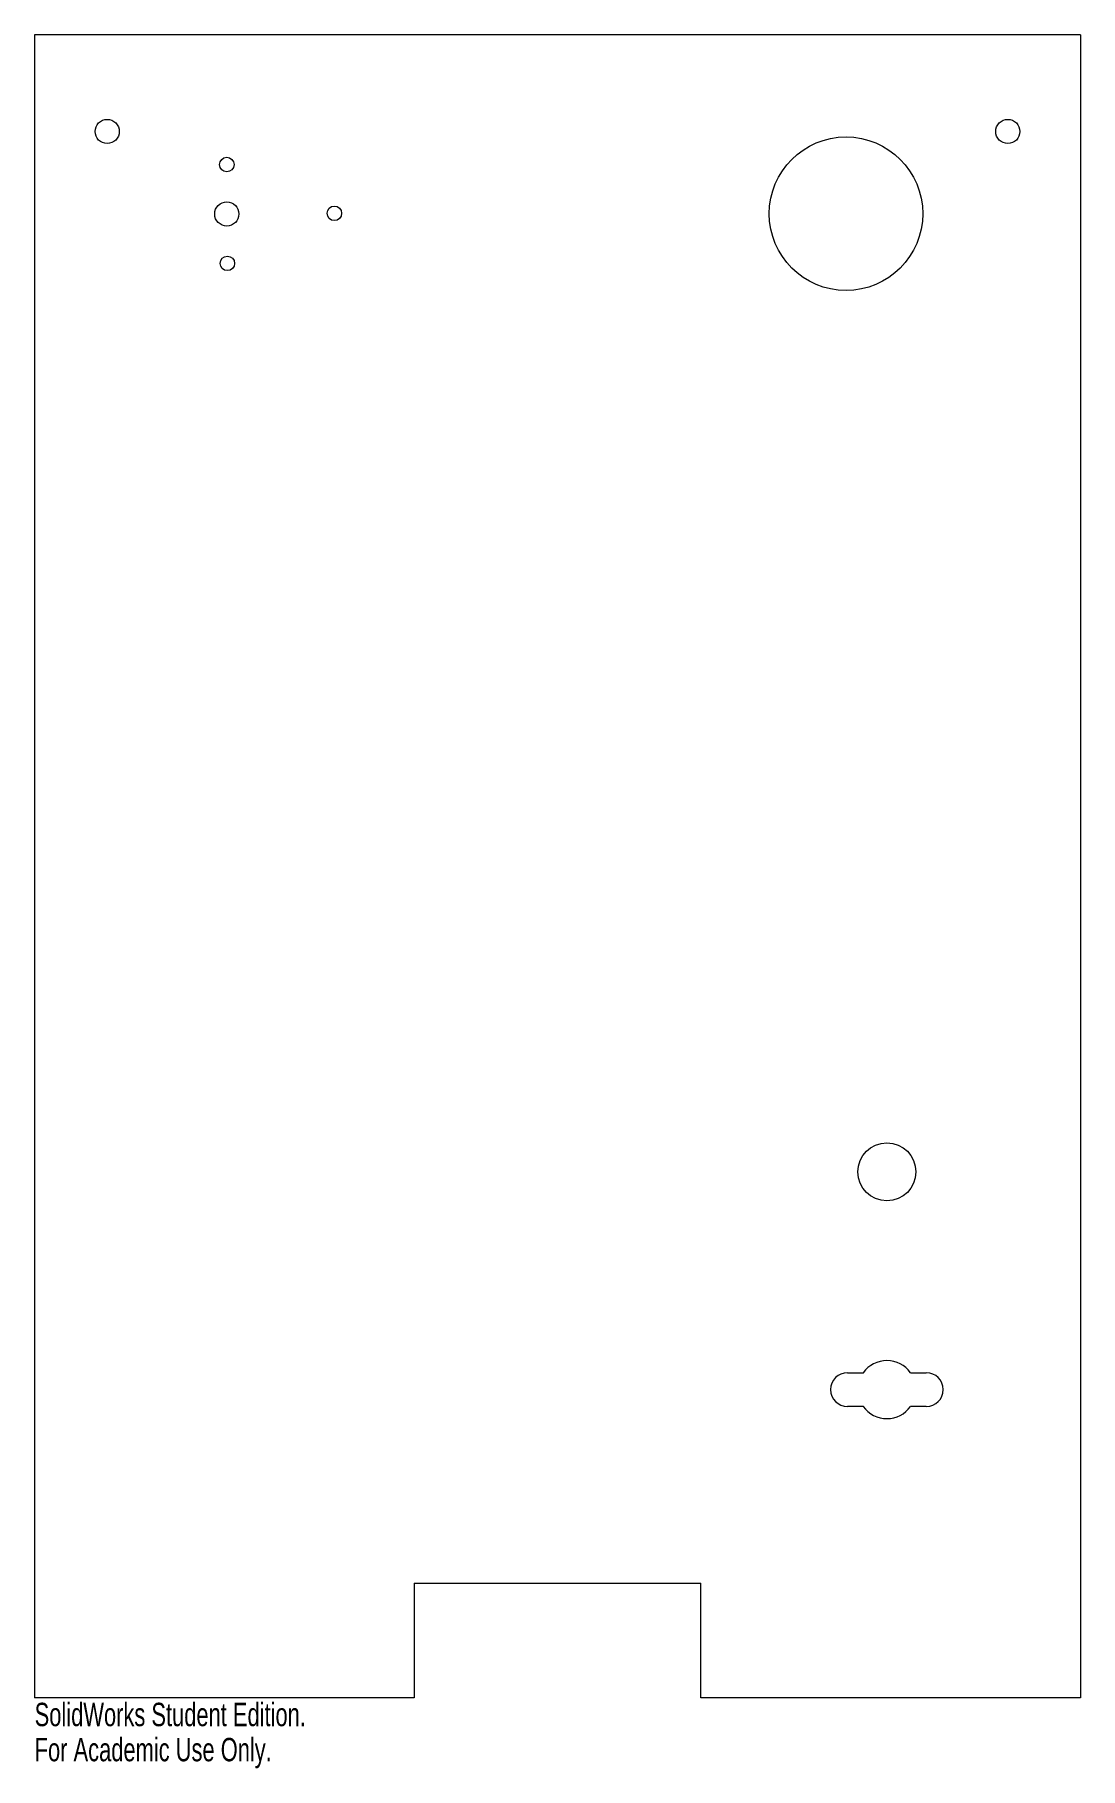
# Model space of a CAD drawing. Header units: millimetres. Extents: x -136 to 80, y -38 to 320.
import ezdxf

# ---------------------------------------------------------------- set-up
doc = ezdxf.new("R2010")
doc.units = ezdxf.units.MM
doc.styles.add('SLDTEXTSTYLE0', font='TXT', dxfattribs={"width": 0.7})

msp = doc.modelspace()

# ---------------------------------------------------------------- linework, layer by layer
at = {"color": 7, "linetype": 'Continuous', "lineweight": 15}
for p, q in [((-136.21, 320), (-136.21, -23.7)), ((80, 320), (-136.21, 320)), ((80, 320), (80, -23.7)), ((31.85, 43.5), (35.13, 43.5)), ((44.87, 43.5), (48.15, 43.5)), ((35.13, 36.5), (31.85, 36.5)), ((48.15, 36.5), (44.87, 36.5)), ((-57.76, 0), (1.55, 0)), ((-57.76, 0), (-57.76, -23.7)), ((1.55, -23.7), (1.55, 0)), ((-57.76, -23.7), (-136.21, -23.7)), ((80, -23.7), (1.55, -23.7))]:
    msp.add_line(p, q, dxfattribs=at)
for centre, radius in [((-121.21, 300), 2.5), ((65, 300), 2.5), ((31.55, 283), 15.87), ((-96.48, 293.16), 1.5), ((-96.48, 282.95), 2.5), ((-74.24, 283.08), 1.5), ((-96.36, 272.74), 1.5), ((40, 85), 6)]:
    msp.add_circle(centre, radius, dxfattribs=at)
for centre, radius, start, end in [((31.85, 40), 3.5, 90, 270), ((40, 40), 6, 35.6853, 144.3147), ((48.15, 40), 3.5, 270, 90), ((40, 40), 6, 215.6853, 324.3147)]:
    msp.add_arc(centre, radius, start, end, dxfattribs=at)

# ---------------------------------------------------------------- texts
at = {"color": 7, "linetype": 'Continuous', "char_height": 4.8336, "attachment_point": 1, "style": 'SLDTEXTSTYLE0'}
for s, insert in [('SolidWorks Student Edition.', (-136.21, -24.72)), ('For Academic Use Only.', (-136.21, -31.97))]:
    msp.add_mtext(s, dxfattribs=dict(at, insert=insert))

doc.saveas('drawing.dxf')
